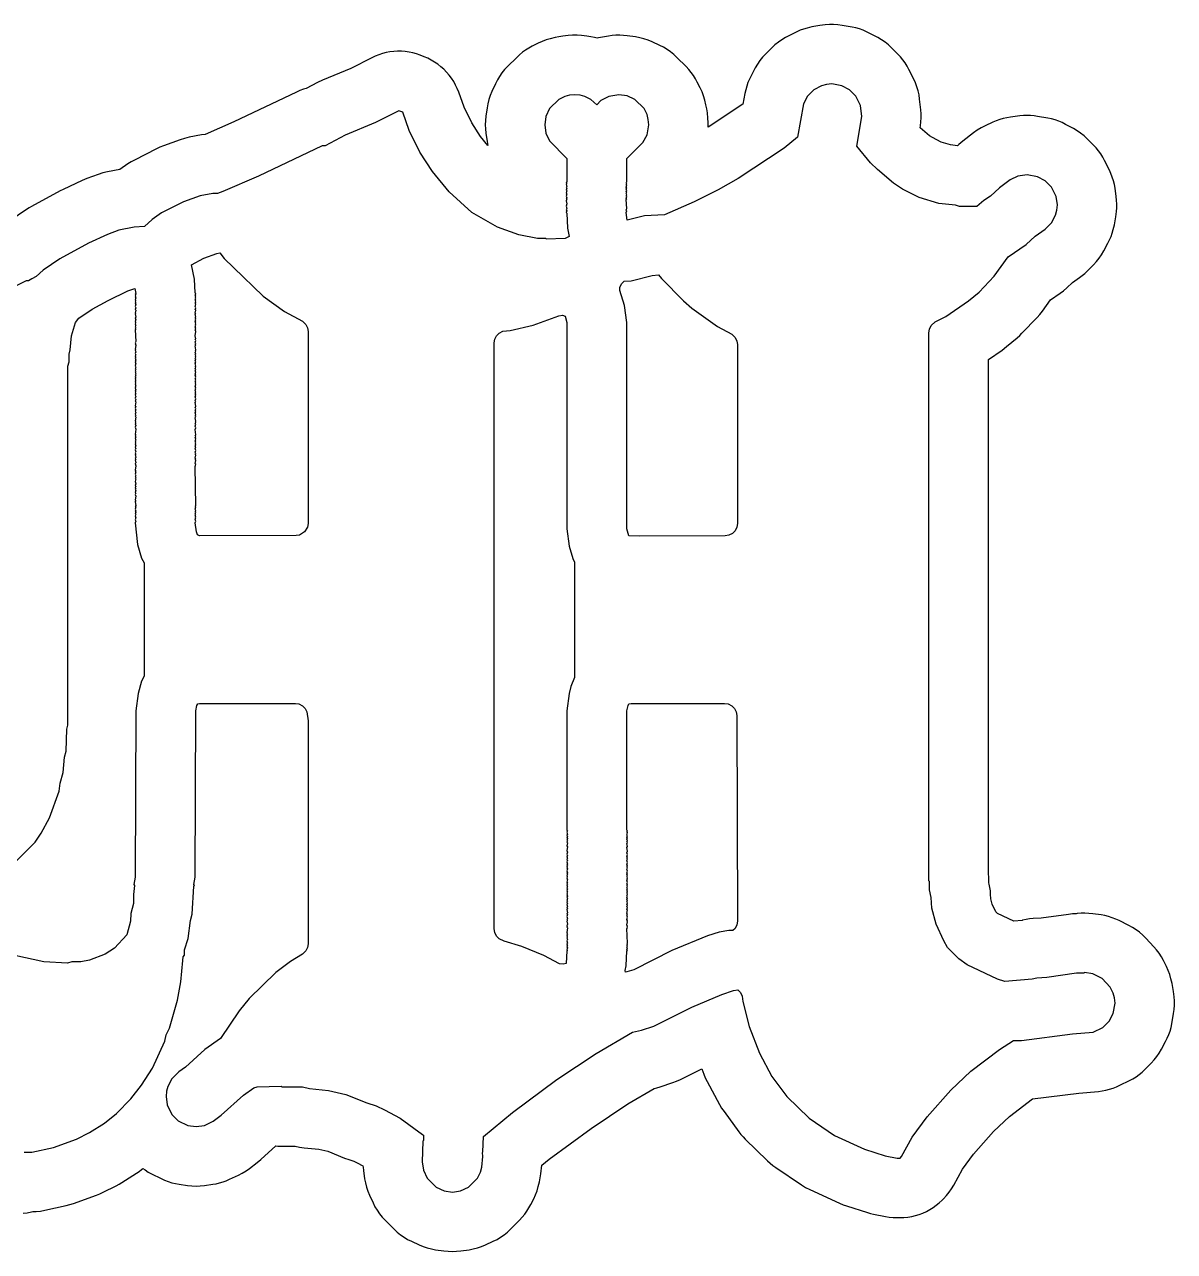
# Model space of a CAD drawing. Header units: metres. Extents: x -2 to 78, y -65.5 to 2.
# Drawn here: x 39.33 to 78, y -65.46 to -24.19 of the extents above; entities that cross this region are included whole.
import ezdxf

# ---------------------------------------------------------------- set-up
doc = ezdxf.new("R2010")
doc.units = ezdxf.units.M

msp = doc.modelspace()

# ---------------------------------------------------------------- linework, layer by layer
at = {"layer": 'TOP'}
for points in [[(39.3197, -62.1237), (39.5796, -62.1237), (40.2994, -61.9637), (41.0792, -61.6838), (41.5191, -61.4638), (42.0189, -61.1439), (42.4188, -60.824), (42.9087, -60.3341), (43.2686, -59.8742), (43.6285, -59.2944), (44.0484, -58.3946), (44.0884, -58.1747), (44.2084, -57.9547), (44.4683, -57.015), (44.5883, -56.3952), (44.6483, -55.6753), (44.6682, -55.5554), (44.7082, -55.4954), (44.7082, -55.3154), (44.8282, -54.9355), (44.9082, -54.3357), (44.9682, -54.1158), (45.0282, -53.176), (45.0481, -53.156), (45.0282, -53.116), (45.0681, -52.8761), (45.0881, -47.2776), (45.1281, -47.0976), (45.1581, -47.0476), (45.2181, -47.0276), (48.4373, -47.0276), (48.5572, -47.0476), (48.6772, -47.1076), (48.7672, -47.1976), (48.8272, -47.3175), (48.8671, -47.6175), (48.8671, -55.1155), (48.8471, -55.2355), (48.7872, -55.3554), (48.6772, -55.4654), (48.2773, -55.7053), (47.7774, -56.0852), (46.8877, -56.955), (46.5478, -57.3749), (45.9179, -58.3047), (45.3981, -58.6646), (44.7382, -59.2644), (44.5183, -59.4244), (44.2883, -59.6543), (44.1484, -59.9142), (44.1084, -60.0742), (44.0884, -60.2541), (44.1284, -60.5341), (44.2883, -60.854), (44.4983, -61.0639), (44.8182, -61.2239), (45.0981, -61.2639), (45.3781, -61.2239), (45.678, -61.0839), (45.9379, -60.884), (46.6977, -60.2042), (47.0376, -59.9642), (47.1576, -59.9242), (47.9574, -59.9042), (47.9774, -59.9242), (48.6772, -59.9242), (48.9171, -59.9842), (49.557, -60.0442), (50.1368, -60.1842), (50.8366, -60.4641), (51.1565, -60.5641), (51.4365, -60.704), (51.9563, -60.984), (52.7161, -61.5238), (52.7461, -61.5538), (52.7461, -61.7338), (52.7261, -61.7537), (52.7061, -62.4536), (52.7461, -62.7335), (52.8661, -62.9934), (53.176, -63.3033), (53.4359, -63.4233), (53.7159, -63.4633), (53.9958, -63.4233), (54.2557, -63.3033), (54.5656, -62.9934), (54.6656, -62.7935), (54.7056, -62.6335), (54.7456, -62.2736), (54.7256, -62.1336), (54.7456, -62.1137), (54.7656, -61.5938), (55.7353, -60.784), (57.2349, -59.6843), (58.5546, -58.8045), (59.7743, -58.0847), (60.0742, -58.0247), (60.4941, -57.8848), (61.7737, -57.2449), (62.7735, -56.825), (63.1734, -56.6851), (63.3133, -56.6651), (63.4033, -56.7551), (63.4633, -56.875), (63.4833, -57.055), (63.7032, -57.8948), (64.0431, -58.7945), (64.463, -59.5743), (64.9629, -60.2541), (65.7127, -60.984), (66.5725, -61.5638), (67.5722, -62.0237), (68.272, -62.2436), (68.6719, -62.3236), (68.7719, -62.3236), (68.8219, -62.2736), (69.1818, -61.6138), (69.6817, -60.934), (70.4815, -60.0342), (71.1513, -59.4044), (72.111, -58.6646), (72.5909, -58.3646), (72.8508, -58.3646), (74.5704, -58.1447), (75.2702, -58.0847), (75.5901, -57.9248), (75.8001, -57.7148), (75.94, -57.4549), (76, -57.115), (75.98, -56.935), (75.94, -56.7751), (75.84, -56.5751), (75.5701, -56.2852), (75.2502, -56.1252), (74.9703, -56.0852), (74.9503, -56.1052), (74.7103, -56.1052), (73.7106, -56.2452), (73.3707, -56.2652), (73.2107, -56.3052), (72.291, -56.3852), (72.051, -56.3052), (71.0313, -55.8253), (70.7514, -55.6254), (70.3615, -55.2355), (70.2415, -55.0155), (69.9816, -54.4557), (69.8416, -53.9158), (69.8216, -53.5559), (69.7616, -53.296), (69.7616, -53.016), (69.7416, -52.9961), (69.7416, -34.5609), (69.7616, -34.4409), (69.8216, -34.321), (69.9516, -34.191), (70.3115, -34.011), (71.0713, -33.4912), (71.4312, -33.1913), (71.9411, -32.6614), (72.4109, -32.0116), (73.0108, -31.5917), (73.3107, -31.3118), (73.6506, -31.0718), (73.8606, -30.8619), (74.0005, -30.6019), (74.0405, -30.442), (74.0605, -30.262), (74.0205, -29.9821), (73.8606, -29.6622), (73.6506, -29.4522), (73.3907, -29.3123), (73.0508, -29.2523), (72.7309, -29.2923), (72.4709, -29.4123), (72.111, -29.6922), (71.8111, -29.9721), (71.5912, -30.1121), (71.3512, -30.312), (70.7714, -30.312), (70.6314, -30.272), (70.0716, -30.212), (69.4117, -30.0121), (68.8519, -29.7322), (68.552, -29.5322), (68.0121, -29.0723), (67.7822, -28.8424), (67.3223, -28.2826), (67.4822, -27.2828), (67.4423, -26.9229), (67.2823, -26.603), (67.0723, -26.3931), (66.8124, -26.2531), (66.4725, -26.1931), (66.2926, -26.2131), (66.1326, -26.2531), (65.8727, -26.3931), (65.6627, -26.603), (65.5228, -26.8629), (65.3228, -27.9826), (64.8729, -28.3525), (63.3333, -29.3723), (62.6535, -29.7522), (61.8537, -30.1521), (60.854, -30.5919), (60.1742, -30.6319), (59.5943, -30.7719), (59.5643, -30.522), (59.5843, -30.462), (59.5643, -30.422), (59.5843, -30.382), (59.5643, -30.0821), (59.5843, -30.0621), (59.5643, -30.0421), (59.5843, -29.9821), (59.5643, -29.9421), (59.5843, -29.9221), (59.5643, -29.8821), (59.5843, -29.8621), (59.5643, -29.8222), (59.5843, -29.7822), (59.5643, -29.7222), (59.5843, -29.7022), (59.5643, -29.6622), (59.5843, -29.5822), (59.5643, -29.5622), (59.5843, -29.5222), (59.5643, -29.5022), (59.5843, -29.4822), (59.5843, -28.7024), (60.1242, -28.1626), (60.2641, -27.9027), (60.3241, -27.5627), (60.3041, -27.3828), (60.2641, -27.2228), (60.1642, -27.0229), (59.8542, -26.713), (59.5943, -26.593), (59.3144, -26.553), (58.9745, -26.613), (58.7145, -26.753), (58.5746, -26.8929), (58.3746, -26.713), (58.1747, -26.613), (58.0147, -26.573), (57.8348, -26.553), (57.6548, -26.573), (57.4949, -26.613), (57.2949, -26.713), (56.985, -27.0229), (56.865, -27.2828), (56.825, -27.5627), (56.865, -27.8427), (56.985, -28.1026), (57.5649, -28.7024), (57.5649, -29.4822), (57.5449, -29.5022), (57.5649, -29.5422), (57.5449, -29.5622), (57.5649, -29.6422), (57.5449, -29.6822), (57.5649, -29.7022), (57.5449, -29.7622), (57.5649, -29.8022), (57.5449, -29.8421), (57.5649, -29.8621), (57.5449, -29.9021), (57.5649, -29.9221), (57.5449, -29.9621), (57.5649, -30.0221), (57.5449, -30.0421), (57.5649, -30.0621), (57.5449, -30.1221), (57.5649, -30.222), (57.5449, -30.302), (57.5649, -30.382), (57.5449, -30.422), (57.5649, -30.462), (57.5449, -30.522), (57.5649, -30.542), (57.5848, -31.0418), (57.6448, -31.3218), (57.5149, -31.3917), (56.875, -31.4117), (56.855, -31.3917), (56.5751, -31.3917), (55.9553, -31.2718), (55.2355, -31.0118), (54.3757, -30.512), (53.6059, -29.8222), (53.046, -29.1423), (52.6262, -28.4825), (52.2662, -27.7627), (52.0463, -27.1429), (51.9163, -27.0929), (51.1365, -27.4928), (50.1168, -27.9127), (49.437, -28.2726), (49.337, -28.2726), (47.1976, -29.2923), (45.9979, -29.8122), (45.8179, -29.8721), (45.658, -29.8721), (45.2381, -29.9521), (44.6782, -30.1521), (43.9384, -30.532), (43.6185, -30.7519), (43.3586, -30.9918), (43.0187, -31.0118), (42.4988, -31.1118), (42.1189, -31.2518), (41.4791, -31.5517), (40.5193, -32.0716), (39.9595, -32.4515), (39.7195, -32.6714), (39.5796, -32.7514), (39.4596, -32.8114), (39.3796, -32.8114), (38.4399, -33.2912)], [(38.9597, -52.4262), (39.6896, -51.6964), (39.8895, -51.3965), (40.1694, -50.8766), (40.4893, -49.9768), (40.5293, -49.7169), (40.6293, -49.357), (40.6693, -48.8371), (40.7293, -48.6372), (40.7493, -47.8974), (40.7893, -47.7574), (40.7893, -35.6806), (40.8293, -35.5406), (40.8293, -35.2807), (40.8692, -35.1408), (40.9092, -34.6609), (41.0492, -34.221), (41.1592, -34.071), (41.5991, -33.7711), (42.1389, -33.4712), (42.7987, -33.1513), (43.0387, -33.0713), (43.0687, -33.2413), (43.0487, -33.2612), (43.0687, -33.3012), (43.0487, -33.3212), (43.0687, -33.3612), (43.0487, -33.3812), (43.0687, -33.4012), (43.0487, -33.4412), (43.0687, -33.4612), (43.0487, -33.4812), (43.0687, -33.5012), (43.0487, -33.5212), (43.0687, -33.5412), (43.0487, -33.5812), (43.0687, -33.6012), (43.0487, -33.6811), (43.0687, -33.7211), (43.0487, -33.7811), (43.0687, -33.8011), (43.0487, -33.9011), (43.0687, -33.9211), (43.0487, -33.9411), (43.0687, -34.021), (43.0487, -34.061), (43.0687, -34.081), (43.0487, -34.101), (43.0687, -34.121), (43.0487, -34.181), (43.0687, -34.201), (43.0487, -34.221), (43.0687, -34.241), (43.0487, -34.261), (43.0687, -34.281), (43.0487, -34.301), (43.0687, -34.321), (43.0487, -34.361), (43.0687, -34.381), (43.0487, -34.4009), (43.0687, -34.4409), (43.0487, -34.4609), (43.0687, -34.8608), (43.0487, -34.9008), (43.0687, -34.9408), (43.0487, -34.9608), (43.0687, -34.9808), (43.0487, -35.1208), (43.0687, -35.1408), (43.0487, -35.1607), (43.0687, -35.2007), (43.0487, -35.2607), (43.0687, -35.3007), (43.0487, -35.3207), (43.0687, -35.3407), (43.0487, -35.3607), (43.0687, -35.3807), (43.0487, -35.4207), (43.0687, -35.4807), (43.0487, -35.5007), (43.0687, -35.5406), (43.0487, -35.5606), (43.0687, -35.5806), (43.0487, -35.6606), (43.0687, -35.6806), (43.0487, -35.7006), (43.0687, -35.7406), (43.0487, -35.7806), (43.0687, -35.8206), (43.0487, -35.8406), (43.0687, -35.8606), (43.0487, -35.8806), (43.0687, -35.9205), (43.0487, -35.9605), (43.0687, -35.9805), (43.0487, -36.0405), (43.0687, -36.0805), (43.0487, -36.1005), (43.0687, -36.1205), (43.0487, -36.1405), (43.0687, -36.1805), (43.0487, -36.2005), (43.0687, -36.2205), (43.0487, -36.2405), (43.0687, -36.2605), (43.0487, -36.2805), (43.0687, -36.3604), (43.0487, -36.3804), (43.0687, -36.4004), (43.0487, -36.4204), (43.0687, -36.4804), (43.0487, -36.5004), (43.0687, -36.5404), (43.0487, -36.5604), (43.0687, -36.5804), (43.0487, -36.6204), (43.0687, -36.6404), (43.0487, -36.6604), (43.0687, -36.7003), (43.0487, -36.7603), (43.0687, -36.8203), (43.0487, -36.8603), (43.0687, -36.8803), (43.0487, -37.0203), (43.0687, -37.0403), (43.0487, -37.1002), (43.0687, -37.1402), (43.0487, -37.1602), (43.0687, -37.1802), (43.0487, -37.2002), (43.0687, -37.2402), (43.0487, -37.3002), (43.0687, -37.3202), (43.0487, -37.3602), (43.0687, -37.4002), (43.0487, -37.5201), (43.0687, -37.5401), (43.0487, -37.5601), (43.0687, -37.6001), (43.0487, -37.6201), (43.0687, -37.6801), (43.0487, -37.7401), (43.0687, -37.8001), (43.0487, -37.98), (43.0687, -38), (43.0487, -38.04), (43.0687, -38.06), (43.0487, -38.12), (43.0687, -38.14), (43.0487, -38.18), (43.0687, -38.1999), (43.0487, -38.2399), (43.0687, -38.2599), (43.0487, -38.2799), (43.0687, -38.2999), (43.0487, -38.3199), (43.0687, -38.3399), (43.0487, -38.4199), (43.0687, -38.4399), (43.0487, -38.4999), (43.0687, -38.5599), (43.0487, -38.5998), (43.0687, -38.6398), (43.0487, -38.6598), (43.0687, -38.7598), (43.0487, -38.7798), (43.0687, -38.8198), (43.0487, -38.8398), (43.0687, -38.9398), (43.0487, -38.9597), (43.0687, -39.0397), (43.0487, -39.1797), (43.0687, -39.1997), (43.0487, -39.2197), (43.0687, -39.2397), (43.0487, -39.3197), (43.0687, -39.3596), (43.0487, -39.3796), (43.0687, -39.4196), (43.0487, -39.4596), (43.0687, -39.4796), (43.0487, -39.5596), (43.0687, -39.6396), (43.0487, -39.6996), (43.0687, -39.7195), (43.0487, -39.7795), (43.0687, -39.7995), (43.0487, -39.8395), (43.0687, -39.8595), (43.0487, -39.9395), (43.0687, -39.9595), (43.0487, -39.9995), (43.0687, -40.0595), (43.0487, -40.1794), (43.0687, -40.1994), (43.0487, -40.2394), (43.0687, -40.3794), (43.0487, -40.3994), (43.0687, -40.4194), (43.0487, -40.4993), (43.0687, -40.5393), (43.0487, -40.5593), (43.0687, -40.5993), (43.0487, -40.6593), (43.0687, -40.6793), (43.0487, -40.7193), (43.0687, -40.7393), (43.0487, -40.7593), (43.0687, -40.7793), (43.0487, -40.8592), (43.0687, -40.8992), (43.0487, -40.9592), (43.1287, -41.679), (43.2686, -42.1389), (43.3486, -42.2989), (43.3486, -46.1179), (43.2686, -46.2778), (43.1486, -46.6977), (43.0687, -47.2776), (43.0487, -52.8761), (43.0087, -53.116), (43.0287, -53.156), (42.9887, -53.4559), (42.9887, -53.7559), (42.9087, -54.0958), (42.8887, -54.3557), (42.7687, -54.8156), (42.3589, -55.2655), (42.0389, -55.4654), (41.5191, -55.6654), (41.2192, -55.7253), (40.9192, -55.7253), (40.7793, -55.7653), (39.9795, -55.7253), (38.9997, -55.5054)]]:
    msp.add_lwpolyline(points, dxfattribs=at)
for points in [[(45.2181, -41.3891), (45.1481, -41.3591), (45.1081, -41.2591), (45.0681, -40.9592), (45.0881, -40.8992), (45.0681, -40.8592), (45.0881, -40.7793), (45.0681, -40.7593), (45.0881, -40.7393), (45.0681, -40.7193), (45.0881, -40.6793), (45.0681, -40.6593), (45.0881, -40.5993), (45.0681, -40.5593), (45.0881, -40.5393), (45.0681, -40.4993), (45.0881, -40.4194), (45.0681, -40.3994), (45.0881, -40.3794), (45.0681, -39.0597), (45.0881, -38.9797), (45.0681, -38.9597), (45.0881, -38.8598), (45.0681, -38.8398), (45.0881, -38.7998), (45.0681, -38.7798), (45.0881, -38.6798), (45.0681, -38.6598), (45.0881, -38.6198), (45.0681, -38.5798), (45.0881, -38.5199), (45.0681, -38.4599), (45.0881, -38.4399), (45.0681, -38.3599), (45.0881, -38.3399), (45.0681, -38.3199), (45.0881, -38.2999), (45.0681, -38.2799), (45.0881, -38.2599), (45.0681, -38.2199), (45.0881, -38.1999), (45.0681, -38.16), (45.0881, -38.14), (45.0681, -38.08), (45.0881, -38.06), (45.0681, -38.02), (45.0881, -38), (45.0681, -37.82), (45.0881, -37.7601), (45.0681, -37.7001), (45.0881, -37.6401), (45.0681, -37.6201), (45.0881, -37.5801), (45.0681, -37.5601), (45.0881, -37.5401), (45.0681, -37.4202), (45.0881, -37.3802), (45.0681, -37.3402), (45.0881, -37.3202), (45.0681, -37.2602), (45.0881, -37.2202), (45.0681, -37.2002), (45.0881, -37.1802), (45.0681, -37.1602), (45.0881, -37.1202), (45.0681, -37.0602), (45.0881, -37.0403), (45.0681, -36.9003), (45.0881, -36.8803), (45.0681, -36.8403), (45.0881, -36.7803), (45.0681, -36.7203), (45.0881, -36.6803), (45.0681, -36.6604), (45.0881, -36.6404), (45.0681, -36.6004), (45.0881, -36.5804), (45.0681, -36.5604), (45.0881, -36.5204), (45.0681, -36.5004), (45.0881, -36.4404), (45.0681, -36.4204), (45.0881, -36.4004), (45.0681, -36.3804), (45.0881, -36.3004), (45.0681, -36.2805), (45.0881, -36.2605), (45.0681, -36.2405), (45.0881, -36.2205), (45.0681, -36.2005), (45.0881, -36.1605), (45.0681, -36.1405), (45.0881, -36.1205), (45.0681, -36.1005), (45.0881, -36.0605), (45.0681, -36.0005), (45.0881, -35.9805), (45.0681, -35.9405), (45.0881, -35.9006), (45.0681, -35.8806), (45.0881, -35.8606), (45.0681, -35.8406), (45.0881, -35.8006), (45.0681, -35.7606), (45.0881, -35.7206), (45.0681, -35.7006), (45.0881, -35.6806), (45.0681, -35.6006), (45.0881, -35.5806), (45.0681, -35.5606), (45.0881, -35.5207), (45.0681, -35.5007), (45.0881, -35.4407), (45.0681, -35.4007), (45.0881, -35.3807), (45.0681, -35.3607), (45.0881, -35.3407), (45.0681, -35.3207), (45.0881, -35.2807), (45.0681, -35.2207), (45.0881, -35.1807), (45.0681, -35.1607), (45.0881, -35.1408), (45.0681, -35.0008), (45.0881, -34.9808), (45.0681, -34.9608), (45.0881, -34.9208), (45.0681, -34.8808), (45.0881, -34.8208), (45.0681, -34.7808), (45.0881, -34.7609), (45.0681, -34.6609), (45.0881, -34.5209), (45.0681, -34.4609), (45.0881, -34.4409), (45.0681, -34.4009), (45.0881, -34.381), (45.0681, -34.361), (45.0881, -34.321), (45.0681, -34.301), (45.0881, -34.281), (45.0681, -34.261), (45.0881, -34.241), (45.0681, -34.221), (45.0881, -34.201), (45.0681, -34.181), (45.0881, -34.121), (45.0681, -34.101), (45.0881, -34.081), (45.0681, -34.061), (45.0881, -34.021), (45.0681, -33.9411), (45.0881, -33.9211), (45.0681, -33.9011), (45.0881, -33.8011), (45.0681, -33.7811), (45.0881, -33.7211), (45.0681, -33.6811), (45.0881, -33.6012), (45.0681, -33.5812), (45.0881, -33.5412), (45.0681, -33.5212), (45.0881, -33.5012), (45.0681, -33.4812), (45.0881, -33.4612), (45.0681, -33.4412), (45.0881, -33.4012), (45.0681, -33.3812), (45.0881, -33.3612), (45.0681, -33.3212), (45.0881, -33.3012), (45.0681, -33.2612), (45.0881, -33.2413), (45.0681, -33.2213), (45.0481, -32.7614), (44.9482, -32.2815), (45.3581, -32.0516), (45.7979, -31.8916), (45.8979, -31.8716), (46.0479, -32.0616), (46.3578, -32.3715), (47.3575, -33.3312), (48.0773, -33.8511), (48.6772, -34.171), (48.7872, -34.281), (48.8471, -34.4009), (48.8671, -34.5209), (48.8671, -40.9792), (48.8471, -41.0992), (48.7472, -41.2591), (48.5772, -41.3691), (48.4672, -41.3791)], [(59.6543, -41.3891), (59.5843, -41.1592), (59.5843, -34.221), (59.5043, -33.6411), (59.3444, -33.1413), (59.3444, -33.0413), (59.4044, -32.9213), (59.4943, -32.8314), (59.7343, -32.8114), (60.4341, -32.6314), (60.654, -32.6114), (60.744, -32.7414), (61.4938, -33.4912), (61.7737, -33.7311), (62.6335, -34.351), (63.1134, -34.6109), (63.2234, -34.7209), (63.2833, -34.8408), (63.3033, -34.9608), (63.3033, -40.9792), (63.2833, -41.0992), (63.2234, -41.2192), (63.1334, -41.3091), (63.0134, -41.3691), (62.8934, -41.3891), (60.0242, -41.3991)], [(57.3149, -55.7853), (56.7951, -55.5054), (56.0552, -55.2055), (55.4554, -55.0255), (55.2954, -54.9455), (55.2055, -54.8556), (55.1455, -54.7356), (55.1255, -54.6156), (55.1255, -34.9008), (55.1455, -34.7808), (55.2055, -34.6609), (55.2954, -34.5709), (55.4154, -34.5109), (55.6554, -34.4909), (56.4351, -34.311), (57.2949, -33.9911), (57.4149, -33.9711), (57.5049, -34.0011), (57.5649, -34.221), (57.5649, -41.1592), (57.6448, -41.739), (57.7648, -42.1589), (57.8248, -42.2789), (57.8248, -46.1579), (57.7048, -46.4578), (57.6448, -46.6977), (57.5649, -47.2776), (57.5649, -51.2965), (57.5848, -51.3165), (57.5649, -51.3565), (57.5848, -51.4365), (57.5649, -51.4565), (57.5848, -51.5164), (57.5649, -51.5364), (57.5848, -51.5764), (57.5649, -51.6364), (57.5848, -51.6564), (57.5649, -51.6964), (57.5848, -51.7164), (57.5649, -51.8164), (57.5848, -51.8564), (57.5649, -51.9763), (57.5848, -52.0363), (57.5649, -52.0963), (57.5848, -52.1563), (57.5649, -52.1763), (57.5848, -52.1963), (57.5649, -52.2163), (57.5848, -52.2363), (57.5649, -52.2762), (57.5848, -52.2962), (57.5649, -52.3562), (57.5848, -52.4362), (57.5649, -52.4562), (57.5848, -52.4962), (57.5649, -52.5162), (57.5848, -52.5362), (57.5649, -52.5562), (57.5848, -52.5962), (57.5649, -52.6561), (57.5848, -52.7161), (57.5649, -52.7361), (57.5848, -52.7761), (57.5649, -52.8161), (57.5848, -52.8361), (57.5649, -52.8561), (57.5848, -52.8761), (57.5649, -52.8961), (57.5848, -52.9161), (57.5649, -52.9361), (57.5848, -52.9561), (57.5649, -53.036), (57.5848, -53.076), (57.5649, -53.096), (57.5848, -53.136), (57.5649, -53.156), (57.5848, -53.176), (57.5649, -53.216), (57.5848, -53.256), (57.5649, -53.276), (57.5848, -53.316), (57.5649, -53.336), (57.5848, -53.356), (57.5649, -53.3959), (57.5848, -53.4159), (57.5649, -53.4359), (57.5848, -53.4759), (57.5649, -53.4959), (57.5848, -53.5359), (57.5649, -53.5759), (57.5848, -53.5959), (57.5649, -53.6559), (57.5848, -53.6959), (57.5649, -53.7159), (57.5848, -53.7758), (57.5649, -53.7958), (57.5848, -53.8558), (57.5649, -53.8758), (57.5848, -53.9358), (57.5649, -53.9558), (57.5848, -54.0758), (57.5649, -54.0958), (57.5848, -54.1158), (57.5649, -54.1957), (57.5848, -54.2757), (57.5649, -54.3157), (57.5848, -54.3357), (57.5649, -54.3557), (57.5848, -54.4557), (57.5649, -54.5157), (57.5848, -54.5356), (57.5649, -54.5556), (57.5848, -54.5756), (57.5649, -54.7356), (57.5848, -54.7556), (57.5649, -54.7756), (57.5848, -54.8156), (57.5649, -54.8356), (57.5848, -54.8556), (57.5649, -54.8756), (57.5848, -54.8956), (57.5649, -54.9155), (57.5848, -54.9555), (57.5649, -55.0155), (57.5848, -55.0955), (57.5649, -55.1155), (57.5848, -55.1355), (57.5649, -55.1555), (57.5848, -55.1955), (57.5649, -55.2155), (57.5848, -55.2555), (57.5649, -55.3154), (57.5848, -55.3354), (57.5649, -55.3554), (57.5449, -55.7753), (57.4449, -55.7953)], [(59.5343, -56.0652), (59.5243, -56.0153), (59.5643, -55.8553), (59.5843, -55.3554), (59.6043, -55.3354), (59.5843, -55.3154), (59.6043, -55.2555), (59.5843, -55.2155), (59.6043, -55.1955), (59.5843, -55.1555), (59.6043, -55.1355), (59.5843, -55.1155), (59.6043, -55.0955), (59.5843, -54.5956), (59.6043, -54.5756), (59.5843, -54.5556), (59.6043, -54.5356), (59.5843, -54.4757), (59.6043, -54.3757), (59.5843, -54.3557), (59.6043, -54.3357), (59.5843, -54.2957), (59.6043, -54.2157), (59.5843, -54.1358), (59.6043, -54.1158), (59.5843, -54.0958), (59.6043, -53.9758), (59.5843, -53.9558), (59.6043, -53.8958), (59.5843, -53.8758), (59.6043, -53.8158), (59.5843, -53.7958), (59.6043, -53.7359), (59.5843, -53.7159), (59.6043, -53.6759), (59.5843, -53.6159), (59.6043, -53.5959), (59.5843, -53.5559), (59.6043, -53.5159), (59.5843, -53.4959), (59.6043, -53.4559), (59.5843, -53.4359), (59.6043, -53.4159), (59.5843, -53.376), (59.6043, -53.356), (59.5843, -53.336), (59.6043, -53.296), (59.5843, -53.276), (59.6043, -53.236), (59.5843, -53.196), (59.6043, -53.176), (59.5843, -53.156), (59.6043, -53.116), (59.5843, -53.096), (59.6043, -53.056), (59.5843, -52.9761), (59.6043, -52.9561), (59.5843, -52.9361), (59.6043, -52.9161), (59.5843, -52.8961), (59.6043, -52.8761), (59.5843, -52.8561), (59.6043, -52.8361), (59.5843, -52.7961), (59.6043, -52.7561), (59.5843, -52.7361), (59.6043, -52.6761), (59.5843, -52.6162), (59.6043, -52.5762), (59.5843, -52.5562), (59.6043, -52.5362), (59.5843, -52.5162), (59.6043, -52.4762), (59.5843, -52.4562), (59.6043, -52.3762), (59.5843, -52.3162), (59.6043, -52.2962), (59.5843, -52.2562), (59.6043, -52.2363), (59.5843, -52.2163), (59.6043, -52.1963), (59.5843, -52.1763), (59.6043, -52.1163), (59.5843, -52.0563), (59.6043, -51.9963), (59.5843, -51.8763), (59.6043, -51.8364), (59.5843, -51.7364), (59.6043, -51.7164), (59.5843, -51.6764), (59.6043, -51.6564), (59.5843, -51.5964), (59.6043, -51.5564), (59.5843, -51.5364), (59.6043, -51.4765), (59.5843, -51.4565), (59.6043, -51.3765), (59.5843, -51.3365), (59.6043, -51.3165), (59.5843, -51.2965), (59.5843, -47.2776), (59.6243, -47.0976), (59.6543, -47.0476), (59.7343, -47.0276), (62.8735, -47.0276), (62.9934, -47.0476), (63.1134, -47.1076), (63.2034, -47.1976), (63.2634, -47.3175), (63.2833, -47.4375), (63.3033, -54.3557), (63.2833, -54.4757), (63.2234, -54.5956), (63.1534, -54.6656), (63.0134, -54.6656), (62.6935, -54.7256), (62.2936, -54.8456), (61.0939, -55.3454), (59.8143, -55.9853), (59.5843, -56.0552)]]:
    msp.add_lwpolyline(points, close=True, dxfattribs=at)
at = {"layer": 'UNDER'}
msp.add_lwpolyline([(39.2855, -64.1768), (39.4235, -64.1604), (39.56, -64.1346), (39.6051, -64.1227), (39.7252, -64.1183), (39.8701, -64.1024), (40.0134, -64.076), (40.7333, -63.9161), (40.8553, -63.8849), (40.9751, -63.8461), (41.7549, -63.5662), (41.8657, -63.5226), (41.9736, -63.4726), (42.4135, -63.2527), (42.5067, -63.203), (42.5972, -63.1484), (43.097, -62.8285), (43.1843, -62.7693), (43.2683, -62.7056), (43.3105, -62.6719), (43.3817, -62.7232), (43.4907, -62.7916), (43.6039, -62.8528), (43.9238, -63.0127), (44.0407, -63.0666), (44.1608, -63.1127), (44.2836, -63.1511), (44.4086, -63.1815), (44.5354, -63.2038), (44.8153, -63.2438), (44.9564, -63.2588), (45.0981, -63.2639), (45.2399, -63.2588), (45.381, -63.2438), (45.6609, -63.2038), (45.777, -63.1837), (45.8918, -63.1568), (46.0048, -63.1232), (46.1156, -63.0829), (46.2238, -63.0363), (46.5238, -62.8963), (46.6537, -62.8298), (46.7785, -62.7539), (46.8974, -62.6692), (47.1573, -62.4692), (47.2715, -62.3745), (47.7861, -61.914), (47.8466, -61.9199), (47.9774, -61.9242), (48.431, -61.9242), (48.4321, -61.9245), (48.5803, -61.9556), (48.7304, -61.9755), (49.2273, -62.0221), (49.5276, -62.0946), (50.0938, -62.321), (50.2401, -62.373), (50.4062, -62.425), (50.5149, -62.4793), (50.7112, -62.585), (50.7134, -62.6235), (50.7262, -62.7364), (50.7662, -63.0163), (50.792, -63.1593), (50.828, -63.2999), (50.8742, -63.4376), (50.9302, -63.5716), (51.0502, -63.8315), (51.1138, -63.9575), (51.1862, -64.0787), (51.2669, -64.1945), (51.3556, -64.3044), (51.4519, -64.4076), (51.7618, -64.7176), (51.8651, -64.8138), (51.9749, -64.9025), (52.0907, -64.9832), (52.2119, -65.0556), (52.3379, -65.1193), (52.5978, -65.2392), (52.7318, -65.2953), (52.8695, -65.3414), (53.0102, -65.3775), (53.1531, -65.4032), (53.433, -65.4432), (53.5741, -65.4583), (53.7159, -65.4633), (53.8576, -65.4583), (53.9987, -65.4432), (54.2786, -65.4032), (54.4216, -65.3775), (54.5622, -65.3414), (54.6999, -65.2953), (54.8339, -65.2392), (55.0938, -65.1193), (55.2198, -65.0556), (55.341, -64.9832), (55.4568, -64.9025), (55.5667, -64.8138), (55.6699, -64.7176), (55.9799, -64.4076), (56.0679, -64.3138), (56.1497, -64.2144), (56.2249, -64.11), (56.2933, -64.001), (56.3545, -63.8878), (56.4545, -63.6879), (56.5149, -63.5553), (56.5654, -63.4186), (56.6059, -63.2785), (56.6459, -63.1186), (56.6741, -62.9873), (56.6934, -62.8544), (56.7258, -62.5625), (56.9689, -62.3595), (58.3816, -61.3236), (59.6183, -60.4991), (60.5018, -59.9777), (60.5875, -59.9577), (60.7066, -59.9221), (61.1265, -59.7821), (61.2594, -59.7325), (61.3885, -59.6736), (62.1024, -59.3167), (62.1722, -59.5013), (62.2232, -59.6239), (62.2822, -59.7427), (62.7021, -60.5225), (62.7728, -60.6434), (62.8517, -60.7591), (63.3516, -61.4389), (63.4191, -61.5257), (63.4913, -61.6085), (63.5679, -61.6873), (64.3177, -62.4171), (64.4054, -62.4976), (64.4978, -62.5726), (64.5944, -62.6421), (65.4542, -63.2219), (65.5922, -63.3071), (65.7367, -63.3808), (66.7364, -63.8407), (66.853, -63.8899), (66.9726, -63.9317), (67.6724, -64.1516), (67.7754, -64.181), (67.8798, -64.2048), (68.2797, -64.2848), (68.4095, -64.3063), (68.5404, -64.3193), (68.6719, -64.3236), (68.7719, -64.3236), (68.9027, -64.3193), (69.033, -64.3065), (69.1621, -64.2852), (69.2895, -64.2555), (69.4148, -64.2175), (69.5373, -64.1714), (69.6565, -64.1173), (69.7719, -64.0556), (69.883, -63.9865), (69.9894, -63.9103), (70.0906, -63.8273), (70.1861, -63.7378), (70.2361, -63.6878), (70.3335, -63.5832), (70.4232, -63.4718), (70.5048, -63.3543), (70.5777, -63.2313), (70.873, -62.6899), (71.2381, -62.1934), (71.9168, -61.4299), (72.4499, -60.9285), (73.2219, -60.3335), (74.7827, -60.1338), (75.441, -60.0774), (75.5662, -60.0627), (75.6901, -60.0401), (75.8125, -60.0098), (75.9326, -59.9718), (76.0502, -59.9264), (76.1646, -59.8736), (76.4845, -59.7136), (76.5977, -59.6524), (76.7067, -59.584), (76.8111, -59.5088), (76.9105, -59.427), (77.0043, -59.339), (77.2143, -59.129), (77.3135, -59.0223), (77.4046, -58.9087), (77.4873, -58.7887), (77.561, -58.663), (77.701, -58.4031), (77.7579, -58.2888), (77.8074, -58.1711), (77.8493, -58.0505), (77.8834, -57.9274), (77.9096, -57.8025), (77.9696, -57.4625), (77.9893, -57.3213), (77.999, -57.179), (77.9985, -57.0363), (77.9878, -56.8941), (77.9678, -56.7142), (77.9485, -56.5813), (77.9203, -56.4499), (77.8803, -56.29), (77.8398, -56.15), (77.7893, -56.0133), (77.7289, -55.8806), (77.6289, -55.6807), (77.5604, -55.5552), (77.4831, -55.4348), (77.3975, -55.3203), (77.3038, -55.2123), (77.0339, -54.9224), (76.9328, -54.8213), (76.8248, -54.7277), (76.7103, -54.642), (76.59, -54.5648), (76.4645, -54.4963), (76.1446, -54.3364), (76.0277, -54.2826), (75.9076, -54.2364), (75.7848, -54.198), (75.6598, -54.1676), (75.533, -54.1453), (75.2531, -54.1053), (75.1215, -54.091), (74.9891, -54.0853), (74.8567, -54.0885), (74.7248, -54.1004), (74.6892, -54.106), (74.5714, -54.1101), (74.433, -54.1246), (73.5129, -54.2534), (73.2532, -54.2686), (73.1296, -54.2798), (73.0069, -54.2986), (72.8856, -54.3249), (72.8795, -54.3264), (72.5957, -54.3511), (72.0476, -54.0932), (71.9929, -54.0385), (71.872, -53.7781), (71.8275, -53.6064), (71.8185, -53.445), (71.809, -53.3312), (71.7929, -53.2181), (71.7704, -53.1062), (71.7616, -53.0682), (71.7616, -53.016), (71.7574, -52.8852), (71.7445, -52.755), (71.7416, -52.7375), (71.7416, -35.4559), (72.2007, -35.1418), (72.3517, -35.0276), (72.7116, -34.7277), (72.794, -34.6551), (72.8723, -34.578), (73.3822, -34.0482), (73.4758, -33.9439), (73.5618, -33.8333), (73.8341, -33.4567), (74.1577, -33.2302), (74.2697, -33.1458), (74.3754, -33.0538), (74.5756, -32.867), (74.804, -32.7058), (74.8951, -32.6375), (74.9821, -32.5642), (75.0648, -32.486), (75.2748, -32.2761), (75.374, -32.1694), (75.4651, -32.0557), (75.5478, -31.9358), (75.6215, -31.8101), (75.7615, -31.5501), (75.817, -31.4388), (75.8656, -31.3242), (75.9069, -31.2068), (75.9408, -31.087), (75.9808, -30.9271), (76.009, -30.7958), (76.0283, -30.6629), (76.0483, -30.4829), (76.0583, -30.357), (76.0603, -30.2308), (76.0543, -30.1047), (76.0404, -29.9792), (76.0004, -29.6993), (75.9781, -29.5725), (75.9477, -29.4475), (75.9094, -29.3247), (75.8632, -29.2046), (75.8094, -29.0877), (75.6494, -28.7678), (75.5882, -28.6546), (75.5198, -28.5456), (75.4446, -28.4412), (75.3628, -28.3418), (75.2748, -28.248), (75.0648, -28.038), (74.9581, -27.9388), (74.8445, -27.8477), (74.7245, -27.765), (74.5988, -27.6913), (74.3389, -27.5513), (74.2246, -27.4944), (74.1069, -27.4449), (73.9863, -27.403), (73.8632, -27.3689), (73.7383, -27.3427), (73.3983, -27.2827), (73.28, -27.2655), (73.1608, -27.2553), (73.0413, -27.2523), (72.9218, -27.2565), (72.8027, -27.2677), (72.4828, -27.3077), (72.3611, -27.3268), (72.2408, -27.3533), (72.1223, -27.3871), (72.0061, -27.4282), (71.8927, -27.4764), (71.6328, -27.5963), (71.497, -27.6654), (71.3668, -27.7446), (71.243, -27.8336), (70.8831, -28.1135), (70.7464, -28.2301), (70.7052, -28.2685), (70.4716, -28.2435), (70.1543, -28.1473), (69.8577, -27.999), (69.7593, -27.9334), (69.4463, -27.6668), (69.4571, -27.5988), (69.4739, -27.4652), (69.4817, -27.3308), (69.4804, -27.1962), (69.47, -27.062), (69.43, -26.7021), (69.4095, -26.5624), (69.3792, -26.4245), (69.3392, -26.2891), (69.2897, -26.1569), (69.2311, -26.0285), (69.0711, -25.7086), (69.0099, -25.5954), (68.9416, -25.4864), (68.8663, -25.382), (68.7845, -25.2827), (68.6965, -25.1888), (68.4866, -24.9788), (68.3799, -24.8796), (68.2662, -24.7885), (68.1462, -24.7058), (68.0205, -24.6321), (67.7606, -24.4921), (67.6463, -24.4352), (67.5286, -24.3857), (67.408, -24.3438), (67.285, -24.3097), (67.16, -24.2835), (66.8201, -24.2235), (66.6788, -24.2038), (66.5365, -24.1941), (66.3939, -24.1947), (66.2516, -24.2053), (66.0717, -24.2253), (65.9388, -24.2446), (65.8075, -24.2728), (65.6475, -24.3128), (65.5278, -24.3467), (65.4104, -24.388), (65.2958, -24.4366), (65.1844, -24.4921), (64.9245, -24.6321), (64.7988, -24.7058), (64.6788, -24.7885), (64.5652, -24.8796), (64.4585, -24.9788), (64.2485, -25.1888), (64.1493, -25.2955), (64.0581, -25.4091), (63.9755, -25.5291), (63.9018, -25.6548), (63.7618, -25.9147), (63.7052, -26.0283), (63.656, -26.1452), (63.6142, -26.265), (63.5802, -26.3872), (63.5539, -26.5113), (63.4899, -26.8696), (62.322, -27.6432), (62.3231, -27.6268), (62.3226, -27.4841), (62.3119, -27.3419), (62.2919, -27.1619), (62.2726, -27.029), (62.2444, -26.8977), (62.2044, -26.7378), (62.1639, -26.5978), (62.1134, -26.4611), (62.053, -26.3284), (61.953, -26.1285), (61.8918, -26.0153), (61.8234, -25.9063), (61.7482, -25.8019), (61.6664, -25.7025), (61.5784, -25.6087), (61.2685, -25.2988), (61.1652, -25.2025), (61.0554, -25.1138), (60.9396, -25.0331), (60.8184, -24.9607), (60.6924, -24.8971), (60.4324, -24.7771), (60.2985, -24.7211), (60.1608, -24.6749), (60.0201, -24.6388), (59.8772, -24.6131), (59.5972, -24.5731), (59.4714, -24.5592), (59.3449, -24.5532), (59.2183, -24.5553), (59.0921, -24.5654), (58.9668, -24.5834), (58.6269, -24.6434), (58.5811, -24.653), (58.4998, -24.6327), (58.3685, -24.6045), (58.2356, -24.5852), (58.0556, -24.5652), (57.9085, -24.5544), (57.761, -24.5544), (57.6139, -24.5652), (57.434, -24.5852), (57.3011, -24.6045), (57.1698, -24.6327), (57.0098, -24.6727), (56.8698, -24.7132), (56.7331, -24.7638), (56.6004, -24.8241), (56.4005, -24.9241), (56.2873, -24.9853), (56.1783, -25.0537), (56.0739, -25.1289), (55.9746, -25.2107), (55.8807, -25.2988), (55.5708, -25.6087), (55.4746, -25.712), (55.3858, -25.8218), (55.3051, -25.9376), (55.2327, -26.0588), (55.1691, -26.1848), (55.0491, -26.4447), (54.9931, -26.5787), (54.9469, -26.7164), (54.9109, -26.8571), (54.8851, -27), (54.8451, -27.2799), (54.8301, -27.421), (54.825, -27.5627), (54.8301, -27.7045), (54.8451, -27.8456), (54.8851, -28.1255), (54.9091, -28.2585), (54.6677, -27.9654), (54.3689, -27.4958), (54.11, -26.9781), (53.9312, -26.474), (53.8827, -26.3505), (53.8261, -26.2305), (53.7617, -26.1145), (53.6897, -26.003), (53.6105, -25.8966), (53.5244, -25.7956), (53.4318, -25.7005), (53.3331, -25.6118), (53.2288, -25.5299), (53.1192, -25.455), (53.005, -25.3876), (52.8865, -25.3279), (52.7643, -25.2762), (52.6343, -25.2262), (52.5121, -25.1837), (52.3874, -25.1491), (52.2608, -25.1228), (52.1327, -25.1046), (52.0037, -25.0948), (51.8744, -25.0933), (51.7452, -25.1002), (51.6167, -25.1154), (51.4895, -25.1389), (51.3641, -25.1706), (51.241, -25.2104), (51.1207, -25.258), (51.0037, -25.3132), (50.298, -25.6751), (49.3553, -26.0633), (49.181, -26.1451), (48.7998, -26.3469), (48.7122, -26.3726), (48.5929, -26.4162), (48.4765, -26.4672), (46.3694, -27.4714), (45.4087, -27.8878), (45.4077, -27.8879), (45.2838, -27.9075), (44.8639, -27.9874), (44.7131, -28.0223), (44.5654, -28.0686), (44.0056, -28.2686), (43.8834, -28.3168), (43.7646, -28.3729), (43.0248, -28.7528), (42.913, -28.8148), (42.8054, -28.8839), (42.5381, -29.0676), (42.1211, -29.1478), (41.9625, -29.1851), (41.8074, -29.2351), (41.4275, -29.3751), (41.27, -29.4409), (40.6302, -29.7408), (40.5265, -29.7931), (39.5668, -30.313), (39.4803, -30.3627), (39.3963, -30.4166), (38.8365, -30.7965)], dxfattribs=at)

doc.saveas('drawing.dxf')
